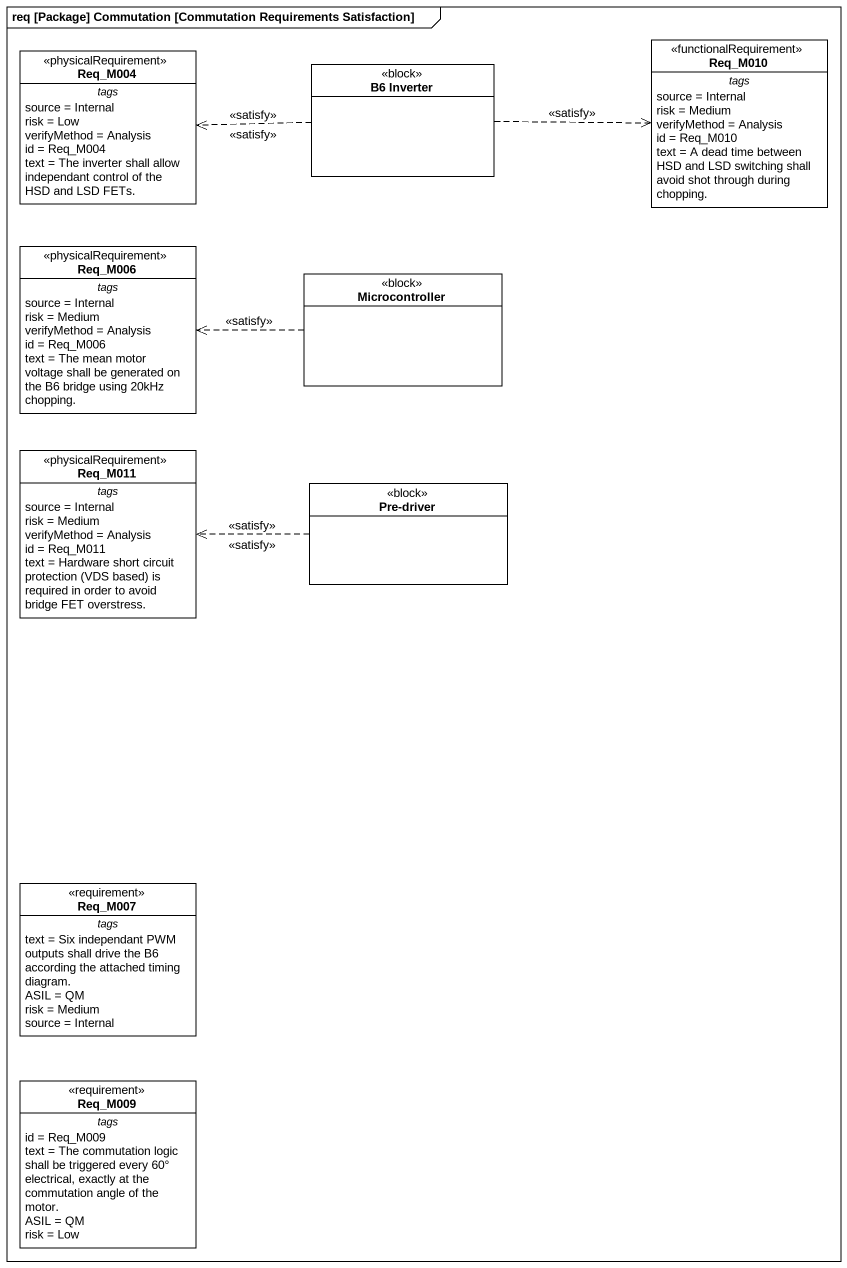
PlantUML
@startuml
mainframe req [Package] Commutation [Commutation Requirements Satisfaction]
hide circle
hide empty members
class Req_M004 <<physicalRequirement>> {
  -- tags --
  source = Internal
  risk = Low
  verifyMethod = Analysis
  id = Req_M004
  text = The inverter shall allow independant control of the HSD and LSD FETs.
}
class "B6 Inverter" as B6_Inverter <<block>>
class Req_M010 <<functionalRequirement>> {
  -- tags --
  source = Internal
  risk = Medium
  verifyMethod = Analysis
  id = Req_M010
  text = A dead time between HSD and LSD switching shall avoid shot through during chopping.
}
class Req_M006 <<physicalRequirement>> {
  -- tags --
  source = Internal
  risk = Medium
  verifyMethod = Analysis
  id = Req_M006
  text = The mean motor voltage shall be generated on the B6 bridge using 20kHz chopping.
}
class Microcontroller <<block>>
class Req_M011 <<physicalRequirement>> {
  -- tags --
  source = Internal
  risk = Medium
  verifyMethod = Analysis
  id = Req_M011
  {field} text = Hardware short circuit protection (VDS based) is required in order to avoid bridge FET overstress.
}
class "Pre-driver" as Pre_driver <<block>>
class Req_M007 <<requirement>> {
  -- tags --
  text = Six independant PWM outputs shall drive the B6 according the attached timing diagram.
  ASIL = QM
  risk = Medium
  source = Internal
}
class Req_M009 <<requirement>> {
  -- tags --
  id = Req_M009
  text = The commutation logic shall be triggered every 60° electrical, exactly at the commutation angle of the motor.
  ASIL = QM
  risk = Low
}
B6_Inverter .left.> Req_M004 : <<satisfy>>
B6_Inverter .left.> Req_M004 : <<satisfy>>
B6_Inverter .right.> Req_M010 : <<satisfy>>
Microcontroller .left.> Req_M006 : <<satisfy>>
Pre_driver .left.> Req_M011 : <<satisfy>>
Pre_driver .left.> Req_M011 : <<satisfy>>
@enduml
